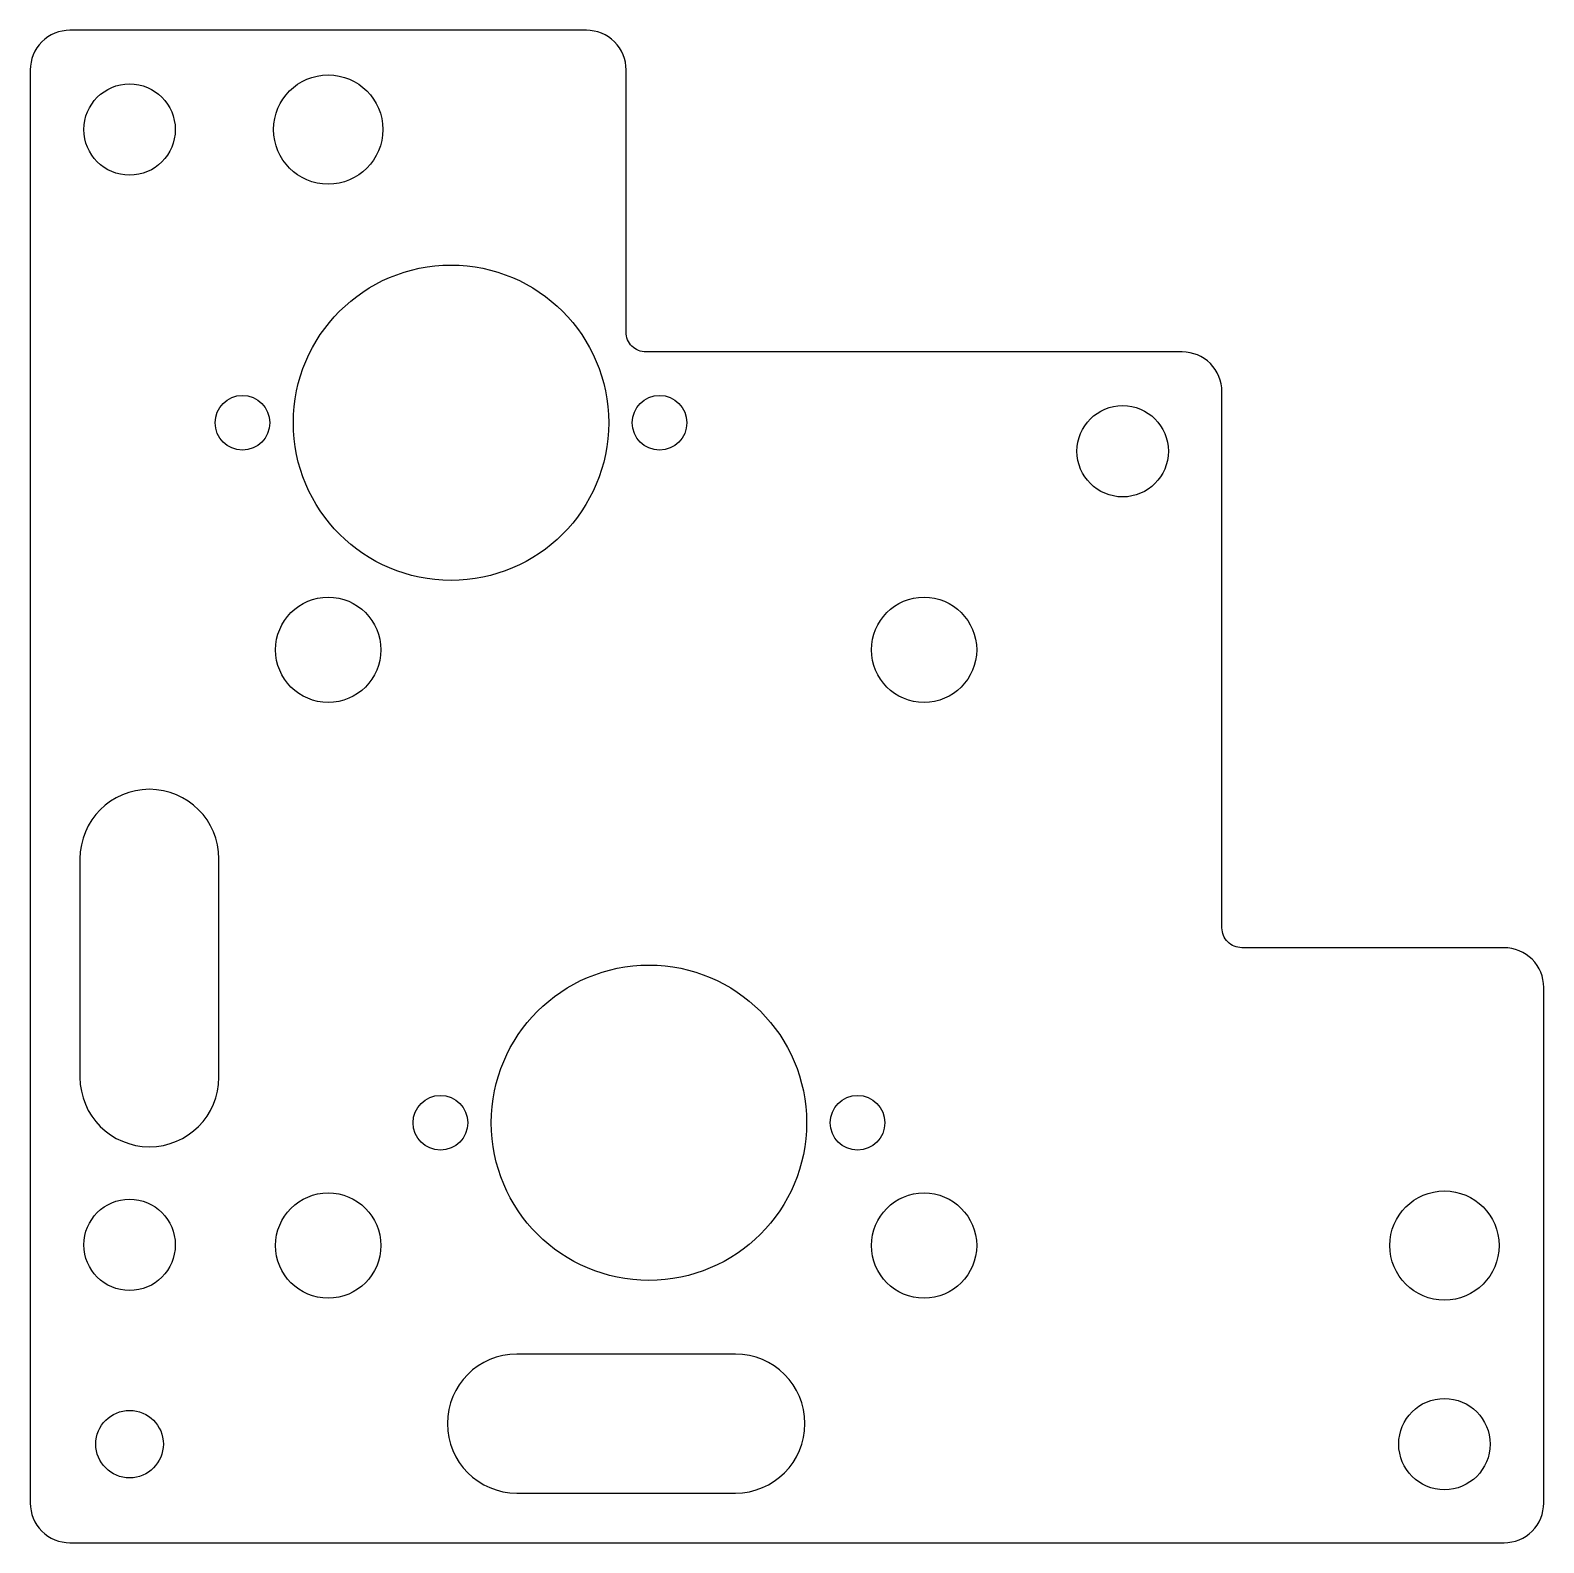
# Model space of a CAD drawing. Header units: millimetres. Extents: x -30 to 46.2, y -30 to 46.2.
import ezdxf

# ---------------------------------------------------------------- set-up
doc = ezdxf.new("R2010")
doc.units = ezdxf.units.MM
doc.layers.get('0').update_dxf_attribs({"linetype": 'CONTINUOUS'})

msp = doc.modelspace()

# ---------------------------------------------------------------- linework, layer by layer
for points in [[(0, 44.2, 0.414214), (-2, 46.2), (-28, 46.2, 0.414214), (-30, 44.2), (-30, -27.966, 0.414214), (-28, -29.966), (44.2, -29.966, 0.414214), (46.2, -27.966), (46.2, -2, 0.414214), (44.2, 0), (31, 0, -0.414214), (30, 1), (30, 28, 0.414214), (28, 30), (1, 30, -0.414214), (0, 31)], [(-27.5, 4.475), (-27.5, -6.525, 1), (-20.5, -6.525), (-20.5, 4.475, 1)], [(5.5, -20.466), (-5.5, -20.466, 1), (-5.5, -27.466), (5.5, -27.466, 1)]]:
    msp.add_lwpolyline(points, format="xyb", close=True)
for centre, radius in [((-25, 41.2), 2.3), ((-15, 41.2), 2.75), ((-8.816, 26.435), 7.938), ((-19.316, 26.435), 1.375), ((1.684, 26.435), 1.375), ((25, 25), 2.3), ((-15, 15), 2.65), ((15, 15), 2.65), ((1.15, -8.816), 7.938), ((-9.35, -8.816), 1.375), ((11.65, -8.816), 1.375), ((-25, -14.966), 2.3), ((-15, -15), 2.65), ((15, -15), 2.65), ((41.2, -15), 2.75), ((41.2, -25), 2.3), ((-25, -25), 1.7)]:
    msp.add_circle(centre, radius)

doc.saveas('drawing.dxf')
